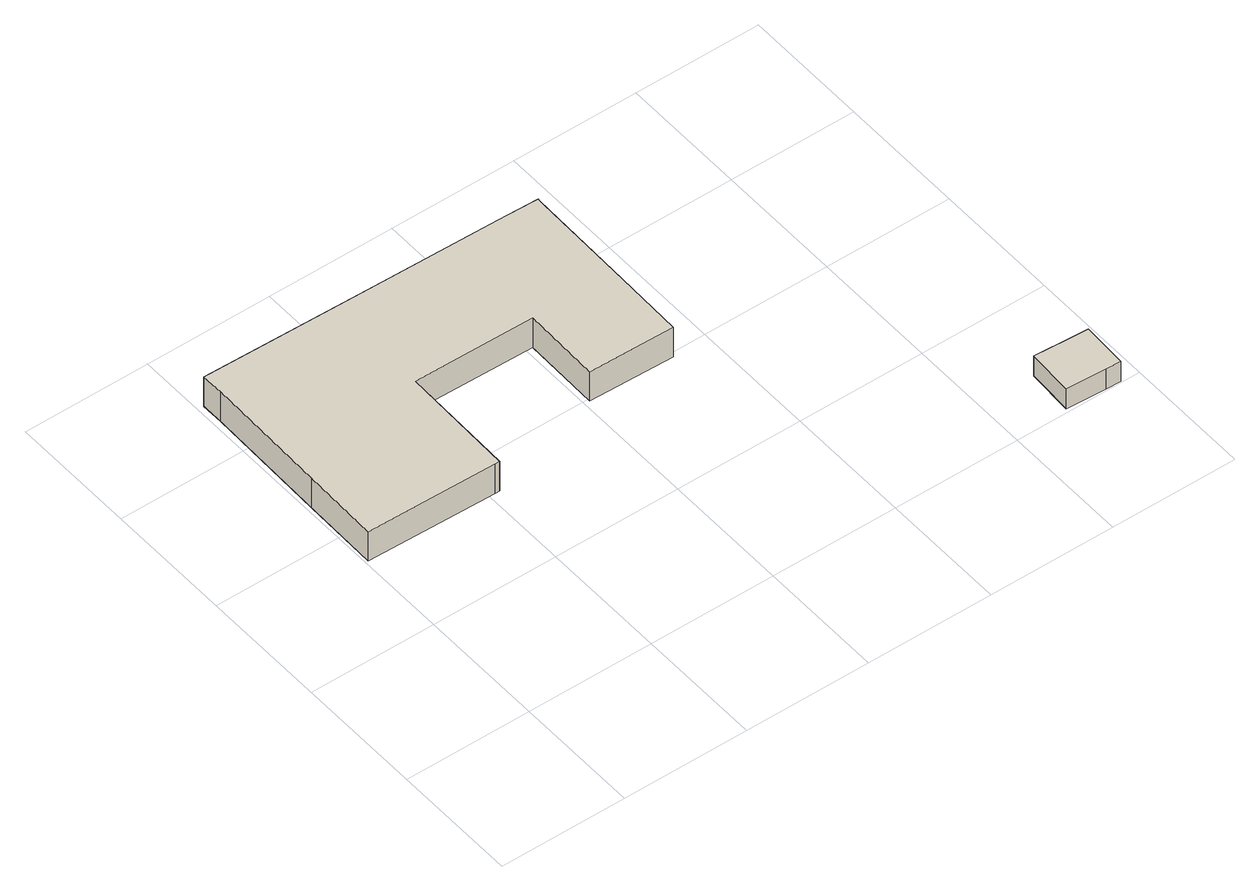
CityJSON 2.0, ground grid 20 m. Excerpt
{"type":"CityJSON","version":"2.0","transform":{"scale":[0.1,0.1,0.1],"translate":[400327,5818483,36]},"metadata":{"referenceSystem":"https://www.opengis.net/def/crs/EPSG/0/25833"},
"CityObjects":{
"building1":{"type":"Building","attributes":{"Gemeindeschluessel":"11000011","BezugspunktDach":"2200","function":"31001_3263","measuredHeight":5.45,"storeysAboveGround":1},"address":[{"country":"Germany","locality":"Berlin","thoroughfareNumber":"125 (201)","thoroughfareName":"Am Tierpark"}],"geometry":[{"type":"Solid","lod":"1","boundaries":[[[[0,1,2,3,4,5,6,7,8,9,10,11,12,13,14]],[[15,16,17,18,19,20,21,22,23,24,25,26,27,28,29]],[[15,29,14,13]],[[16,15,13,12]],[[17,16,12,11]],[[18,17,11,10]],[[19,18,10,9]],[[20,19,9,8]],[[21,20,8,7]],[[22,21,7,6]],[[23,22,6,5]],[[24,23,5,4]],[[25,24,4,3]],[[26,25,3,2]],[[27,26,2,1]],[[28,27,1,0]],[[29,28,0,14]]]]}]},
"building2":{"type":"Building","attributes":{"Gemeindeschluessel":"11000011","BezugspunktDach":"2200","function":"31001_2055","measuredHeight":3.66,"storeysAboveGround":1},"address":[{"country":"Germany","locality":"Berlin","thoroughfareNumber":"125 (203)","thoroughfareName":"Am Tierpark"}],"geometry":[{"type":"Solid","lod":"1","boundaries":[[[[30,31,32,33,34,35]],[[36,37,38,39,40,41]],[[36,41,35,34]],[[37,36,34,33]],[[38,37,33,32]],[[39,38,32,31]],[[40,39,31,30]],[[41,40,30,35]]]]}]}
},
"vertices":[
[209,338,64],[216,338,64],[220,520,64],[410,517,64],[408,395,64],[543,392,64],[545,502,64],[548,679,64],[549,683,64],[485,685,64],[261,689,64],[10,694,64],[10,659,64],[6,463,64],[4,342,64],[6,463,10],[10,659,10],[10,694,10],[261,689,10],[485,685,10],[549,683,10],[548,679,10],[545,502,10],[543,392,10],[408,395,10],[410,517,10],[220,520,10],[216,338,10],[209,338,10],[4,342,10],
[948,3,46],[971,2,46],[974,74,46],[952,75,46],[889,79,46],[885,6,46],[889,79,9],[952,75,9],[974,74,9],[971,2,9],[948,3,9],[885,6,9]
]}
